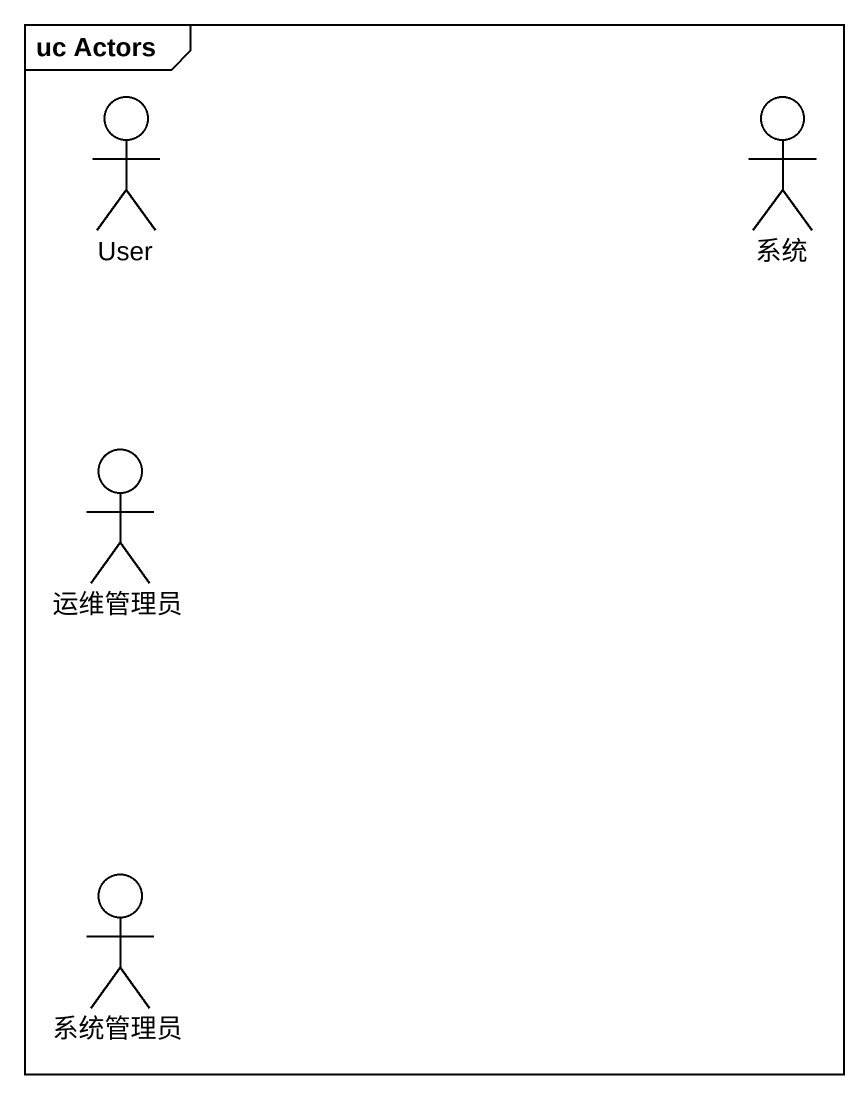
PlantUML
@startuml
mainframe uc Actors
actor User
actor 系统
actor 运维管理员
actor 系统管理员
@enduml
